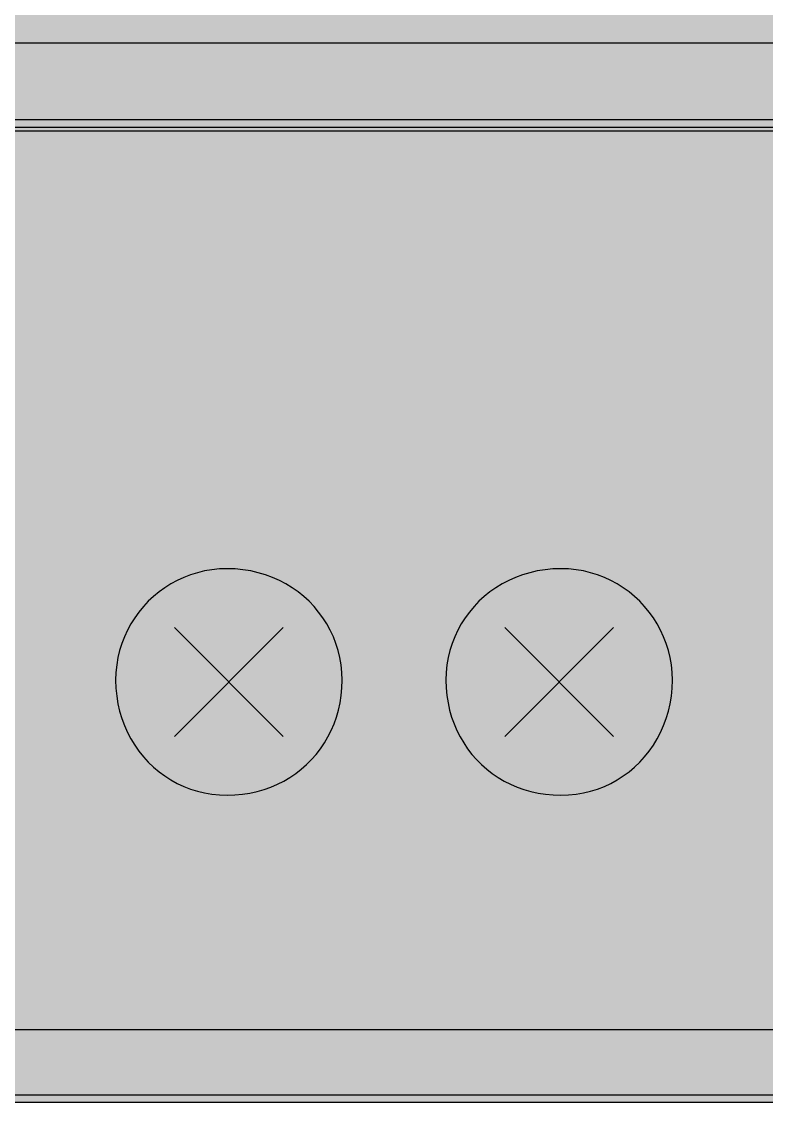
# Model space of a CAD drawing. Header units: millimetres. Extents: x 0 to 966, y -664 to 90.
# Drawn here: x 519.8 to 536.9, y -520 to -495.19 of the extents above; entities that cross this region are included whole.
import ezdxf

# ---------------------------------------------------------------- set-up
doc = ezdxf.new("R2010")
doc.units = ezdxf.units.MM
for name, color, linetype in [('HDL_BODY', 7, 'Continuous'), ('HDL_COLOUR', 7, 'Continuous'), ('HDL_DETAIL', 7, 'Continuous'), ('HDL_PRINT', 7, 'Continuous')]:
    doc.layers.add(name, color=color, linetype=linetype)

# ---------------------------------------------------------------- blocks, each defined once
blk = doc.blocks.new('M_DA6.10.1_FRONT')
at = {"layer": 'HDL_BODY', "true_color": 0x202126}
blk.add_hatch(color=250, dxfattribs=at).paths.add_polyline_path([(0, 0), (144, 0), (144, 90), (0, 90)])
at = {"layer": 'HDL_BODY', "true_color": 0x2a2a30}
blk.add_hatch(color=250, dxfattribs=at).paths.add_polyline_path([(0.4, 20.52), (143.6, 20.52), (143.6, 68.31), (0.4, 68.31)])
at = {"layer": 'HDL_BODY', "true_color": 0x23242a}
blk.add_hatch(color=250, dxfattribs=at).paths.add_polyline_path([(0.4, 0.5), (143.6, 0.5), (143.6, 19.8), (0.4, 19.8)])
at = {"layer": 'HDL_COLOUR', "true_color": 0x1a332c}
for points in [[(27.16, 9.697), (27.154, 9.871), (27.137, 10.043), (27.108, 10.211), (27.068, 10.376), (27.018, 10.536), (26.958, 10.691), (26.887, 10.841), (26.807, 10.986), (26.718, 11.125), (26.62, 11.258), (26.514, 11.384), (26.4, 11.504), (26.277, 11.616), (26.147, 11.72), (26.011, 11.816), (25.867, 11.904), (25.717, 11.982), (25.561, 12.052), (25.399, 12.112), (25.231, 12.162), (25.059, 12.201), (24.882, 12.23), (24.7, 12.247), (24.515, 12.253), (24.34, 12.247), (24.168, 12.23), (24, 12.201), (23.836, 12.162), (23.675, 12.112), (23.52, 12.052), (23.37, 11.982), (23.225, 11.904), (23.086, 11.816), (22.953, 11.72), (22.826, 11.616), (22.707, 11.504), (22.595, 11.384), (22.491, 11.258), (22.395, 11.125), (22.307, 10.986), (22.228, 10.841), (22.159, 10.691), (22.099, 10.536), (22.049, 10.376), (22.01, 10.211), (21.981, 10.043), (21.963, 9.871), (21.957, 9.697), (21.963, 9.511), (21.981, 9.33), (22.01, 9.153), (22.049, 8.98), (22.099, 8.813), (22.159, 8.651), (22.228, 8.495), (22.307, 8.345), (22.395, 8.201), (22.491, 8.064), (22.595, 7.935), (22.707, 7.812), (22.826, 7.698), (22.953, 7.592), (23.086, 7.494), (23.225, 7.405), (23.37, 7.325), (23.52, 7.255), (23.675, 7.194), (23.836, 7.144), (24, 7.104), (24.168, 7.076), (24.34, 7.058), (24.515, 7.052), (24.693, 7.058), (24.867, 7.074), (25.038, 7.1), (25.204, 7.137), (25.366, 7.183), (25.522, 7.239), (25.674, 7.304), (25.82, 7.378), (25.96, 7.461), (26.094, 7.551), (26.221, 7.65), (26.342, 7.756), (26.456, 7.87), (26.562, 7.991), (26.661, 8.118), (26.751, 8.252), (26.834, 8.392), (26.908, 8.538), (26.973, 8.69), (27.029, 8.846), (27.075, 9.008), (27.112, 9.174), (27.138, 9.344), (27.155, 9.519), (27.16, 9.697)], [(34.745, 9.697), (34.739, 9.871), (34.721, 10.043), (34.693, 10.211), (34.653, 10.376), (34.603, 10.536), (34.544, 10.691), (34.474, 10.841), (34.395, 10.986), (34.308, 11.125), (34.211, 11.258), (34.107, 11.384), (33.995, 11.504), (33.876, 11.616), (33.749, 11.72), (33.616, 11.816), (33.477, 11.904), (33.332, 11.982), (33.182, 12.052), (33.026, 12.112), (32.866, 12.162), (32.701, 12.201), (32.533, 12.23), (32.36, 12.247), (32.185, 12.253), (32, 12.247), (31.819, 12.23), (31.642, 12.201), (31.47, 12.162), (31.302, 12.112), (31.141, 12.052), (30.985, 11.982), (30.835, 11.904), (30.691, 11.816), (30.554, 11.72), (30.425, 11.616), (30.302, 11.504), (30.188, 11.384), (30.082, 11.258), (29.984, 11.125), (29.895, 10.986), (29.815, 10.841), (29.745, 10.691), (29.684, 10.536), (29.634, 10.376), (29.595, 10.211), (29.566, 10.043), (29.548, 9.871), (29.542, 9.697), (29.548, 9.519), (29.564, 9.344), (29.591, 9.174), (29.627, 9.008), (29.674, 8.846), (29.729, 8.69), (29.794, 8.538), (29.868, 8.392), (29.951, 8.252), (30.042, 8.118), (30.14, 7.991), (30.247, 7.87), (30.36, 7.756), (30.481, 7.65), (30.608, 7.551), (30.742, 7.461), (30.882, 7.378), (31.028, 7.304), (31.179, 7.239), (31.336, 7.183), (31.497, 7.137), (31.663, 7.1), (31.833, 7.074), (32.007, 7.058), (32.185, 7.052), (32.36, 7.058), (32.533, 7.076), (32.701, 7.104), (32.866, 7.144), (33.026, 7.194), (33.182, 7.255), (33.332, 7.325), (33.477, 7.405), (33.616, 7.494), (33.749, 7.592), (33.876, 7.698), (33.995, 7.812), (34.107, 7.935), (34.211, 8.064), (34.308, 8.201), (34.395, 8.345), (34.474, 8.495), (34.544, 8.651), (34.603, 8.813), (34.653, 8.98), (34.693, 9.153), (34.721, 9.33), (34.739, 9.511), (34.745, 9.697)]]:
    blk.add_hatch(color=250, dxfattribs=at).paths.add_polyline_path(points)
at = {"layer": 'HDL_COLOUR', "true_color": 0x9ea4a8}
for points in [[(26.38, 9.653), (26.364, 9.89), (26.318, 10.124), (26.241, 10.349), (26.136, 10.563), (26.003, 10.761), (25.846, 10.94), (25.667, 11.097), (25.469, 11.229), (25.256, 11.334), (25.03, 11.411), (24.796, 11.457), (24.559, 11.473), (24.321, 11.457), (24.087, 11.411), (23.862, 11.334), (23.648, 11.229), (23.45, 11.097), (23.271, 10.94), (23.114, 10.761), (22.982, 10.563), (22.876, 10.349), (22.8, 10.124), (22.753, 9.89), (22.738, 9.653), (22.753, 9.415), (22.8, 9.181), (22.876, 8.956), (22.982, 8.742), (23.114, 8.544), (23.271, 8.365), (23.45, 8.208), (23.648, 8.076), (23.862, 7.971), (24.087, 7.894), (24.321, 7.848), (24.559, 7.832), (24.796, 7.848), (25.03, 7.894), (25.256, 7.971), (25.469, 8.076), (25.667, 8.208), (25.846, 8.365), (26.003, 8.544), (26.136, 8.742), (26.241, 8.956), (26.318, 9.181), (26.364, 9.415)], [(33.964, 9.653), (33.949, 9.89), (33.902, 10.124), (33.826, 10.349), (33.72, 10.563), (33.588, 10.761), (33.431, 10.94), (33.252, 11.097), (33.054, 11.229), (32.84, 11.334), (32.615, 11.411), (32.381, 11.457), (32.144, 11.473), (31.906, 11.457), (31.672, 11.411), (31.447, 11.334), (31.233, 11.229), (31.035, 11.097), (30.856, 10.94), (30.699, 10.761), (30.567, 10.563), (30.461, 10.349), (30.385, 10.124), (30.338, 9.89), (30.323, 9.653), (30.338, 9.415), (30.385, 9.181), (30.461, 8.956), (30.567, 8.742), (30.699, 8.544), (30.856, 8.365), (31.035, 8.208), (31.233, 8.076), (31.447, 7.971), (31.672, 7.894), (31.906, 7.848), (32.144, 7.832), (32.381, 7.848), (32.615, 7.894), (32.84, 7.971), (33.054, 8.076), (33.252, 8.208), (33.431, 8.365), (33.588, 8.544), (33.72, 8.742), (33.826, 8.956), (33.902, 9.181), (33.949, 9.415)]]:
    blk.add_hatch(color=253, dxfattribs=at).paths.add_polyline_path(points)
at = {"layer": 'HDL_PRINT', "true_color": 0xdee1e9}
h = blk.add_hatch(color=254, dxfattribs=at)
h.paths.add_polyline_path([(20.106, 14.369), (20.108, 14.465), (20.114, 14.56), (20.125, 14.653), (20.141, 14.745), (20.16, 14.833), (20.184, 14.917), (20.213, 14.996), (20.246, 15.07), (20.283, 15.137), (20.324, 15.198), (20.37, 15.25), (20.423, 15.3), (20.477, 15.345), (20.534, 15.385), (20.593, 15.419), (20.657, 15.448), (20.726, 15.472), (20.801, 15.491), (20.884, 15.504), (20.975, 15.512), (21.076, 15.515), (21.142, 15.514), (21.207, 15.513), (21.269, 15.51), (21.329, 15.504), (21.385, 15.493), (21.435, 15.477), (21.479, 15.455), (21.516, 15.426), (21.572, 15.394), (21.622, 15.355), (21.667, 15.312), (21.707, 15.264), (21.744, 15.213), (21.778, 15.159), (21.81, 15.102), (21.84, 15.044), (21.869, 14.986), (21.896, 14.927), (21.916, 14.868), (21.931, 14.809), (21.942, 14.751), (21.95, 14.692), (21.954, 14.633), (21.957, 14.574), (21.957, 14.515), (21.957, 14.457), (21.957, 14.372), (21.957, 14.292), (21.954, 14.218), (21.95, 14.148), (21.942, 14.082), (21.931, 14.019), (21.916, 13.958), (21.896, 13.898), (21.869, 13.84), (21.84, 13.784), (21.81, 13.734), (21.778, 13.689), (21.744, 13.649), (21.707, 13.612), (21.667, 13.578), (21.622, 13.547), (21.572, 13.517), (21.516, 13.487), (21.454, 13.454), (21.398, 13.422), (21.346, 13.392), (21.296, 13.366), (21.246, 13.343), (21.194, 13.326), (21.138, 13.315), (21.076, 13.311), (20.994, 13.314), (20.923, 13.323), (20.86, 13.337), (20.804, 13.355), (20.753, 13.377), (20.703, 13.402), (20.654, 13.429), (20.602, 13.458), (20.547, 13.487), (20.491, 13.519), (20.441, 13.557), (20.396, 13.598), (20.356, 13.641), (20.319, 13.685), (20.285, 13.729), (20.254, 13.77), (20.223, 13.807), (20.194, 13.84), (20.168, 13.898), (20.147, 13.957), (20.132, 14.016), (20.121, 14.075), (20.113, 14.133), (20.109, 14.192), (20.107, 14.251), (20.106, 14.31), (20.106, 14.369)])
h.paths.add_polyline_path([(20.37, 14.369), (20.373, 14.307), (20.382, 14.241), (20.396, 14.173), (20.415, 14.104), (20.437, 14.038), (20.462, 13.977), (20.489, 13.922), (20.517, 13.875), (20.547, 13.84), (20.602, 13.784), (20.654, 13.735), (20.703, 13.693), (20.753, 13.657), (20.804, 13.627), (20.86, 13.605), (20.923, 13.588), (20.994, 13.578), (21.076, 13.575), (21.134, 13.578), (21.192, 13.588), (21.249, 13.605), (21.303, 13.627), (21.354, 13.657), (21.402, 13.693), (21.446, 13.735), (21.484, 13.784), (21.516, 13.84), (21.564, 13.871), (21.603, 13.912), (21.632, 13.962), (21.655, 14.019), (21.671, 14.082), (21.682, 14.151), (21.688, 14.223), (21.692, 14.299), (21.693, 14.377), (21.693, 14.457), (21.693, 14.519), (21.692, 14.575), (21.688, 14.627), (21.682, 14.677), (21.671, 14.727), (21.656, 14.779), (21.634, 14.835), (21.605, 14.897), (21.6, 14.935), (21.585, 14.973), (21.563, 15.011), (21.535, 15.048), (21.502, 15.086), (21.466, 15.124), (21.428, 15.162), (21.358, 15.194), (21.297, 15.218), (21.243, 15.234), (21.196, 15.243), (21.153, 15.248), (21.114, 15.25), (21.076, 15.25), (21.017, 15.25), (20.958, 15.248), (20.899, 15.244), (20.84, 15.235), (20.782, 15.22), (20.723, 15.198), (20.664, 15.167), (20.605, 15.126), (20.547, 15.074), (20.52, 15.042), (20.494, 15), (20.47, 14.949), (20.446, 14.889), (20.425, 14.82), (20.407, 14.744), (20.392, 14.66), (20.38, 14.569), (20.373, 14.472), (20.37, 14.369)])
for points in [[(23.545, 15.515), (23.809, 15.515), (23.809, 14.28), (23.809, 14.198), (23.808, 14.127), (23.806, 14.065), (23.801, 14.009), (23.794, 13.957), (23.783, 13.908), (23.768, 13.859), (23.747, 13.807), (23.721, 13.752), (23.716, 13.714), (23.702, 13.676), (23.68, 13.638), (23.651, 13.6), (23.618, 13.563), (23.582, 13.525), (23.545, 13.487), (23.489, 13.458), (23.437, 13.429), (23.388, 13.402), (23.339, 13.377), (23.287, 13.355), (23.231, 13.337), (23.169, 13.323), (23.098, 13.314), (23.016, 13.311), (22.953, 13.315), (22.897, 13.326), (22.845, 13.343), (22.795, 13.366), (22.745, 13.392), (22.693, 13.422), (22.637, 13.454), (22.575, 13.487), (22.542, 13.491), (22.509, 13.504), (22.476, 13.524), (22.442, 13.553), (22.409, 13.59), (22.376, 13.636), (22.343, 13.69), (22.31, 13.752), (22.31, 13.784), (22.31, 13.823), (22.31, 13.869), (22.31, 13.921), (22.31, 13.98), (22.31, 14.045), (22.31, 14.117), (22.31, 14.195), (22.31, 14.28), (22.31, 15.515), (22.575, 15.515), (22.575, 14.28), (22.575, 14.214), (22.575, 14.149), (22.575, 14.087), (22.575, 14.027), (22.575, 13.971), (22.575, 13.921), (22.575, 13.877), (22.575, 13.84), (22.58, 13.807), (22.594, 13.782), (22.616, 13.761), (22.645, 13.742), (22.678, 13.721), (22.714, 13.696), (22.751, 13.663), (22.789, 13.631), (22.827, 13.607), (22.864, 13.592), (22.902, 13.582), (22.94, 13.577), (22.978, 13.575), (23.016, 13.575), (23.082, 13.579), (23.146, 13.59), (23.209, 13.608), (23.269, 13.63), (23.325, 13.657), (23.375, 13.687), (23.42, 13.719), (23.457, 13.752), (23.483, 13.784), (23.503, 13.823), (23.519, 13.869), (23.53, 13.921), (23.537, 13.98), (23.541, 14.045), (23.544, 14.117), (23.545, 14.195), (23.545, 14.28), (23.545, 15.515)], [(24.691, 13.399), (24.691, 15.25), (24.074, 15.25), (24.074, 15.514), (25.661, 15.514), (25.661, 15.25), (24.956, 15.25), (24.956, 13.399), (24.691, 13.399)], [(27.072, 13.223), (27.016, 13.281), (26.967, 13.34), (26.922, 13.399), (26.881, 13.458), (26.845, 13.516), (26.811, 13.575), (26.779, 13.634), (26.749, 13.693), (26.719, 13.752), (26.693, 13.828), (26.667, 13.9), (26.642, 13.968), (26.619, 14.032), (26.598, 14.093), (26.58, 14.151), (26.564, 14.207), (26.553, 14.262), (26.545, 14.316), (26.543, 14.369), (26.546, 14.427), (26.554, 14.486), (26.566, 14.545), (26.58, 14.604), (26.594, 14.662), (26.608, 14.721), (26.62, 14.78), (26.628, 14.839), (26.631, 14.897), (26.66, 14.974), (26.694, 15.046), (26.732, 15.114), (26.774, 15.178), (26.819, 15.239), (26.866, 15.297), (26.916, 15.353), (26.967, 15.408), (27.019, 15.462), (27.072, 15.515), (27.248, 15.515), (27.215, 15.452), (27.182, 15.397), (27.149, 15.349), (27.116, 15.305), (27.083, 15.266), (27.05, 15.229), (27.017, 15.195), (26.984, 15.162), (26.979, 15.124), (26.966, 15.084), (26.949, 15.042), (26.93, 14.994), (26.913, 14.941), (26.901, 14.88), (26.896, 14.809), (26.867, 14.772), (26.845, 14.728), (26.829, 14.678), (26.818, 14.622), (26.812, 14.562), (26.809, 14.499), (26.808, 14.434), (26.807, 14.369), (26.81, 14.287), (26.82, 14.205), (26.834, 14.123), (26.855, 14.04), (26.881, 13.957), (26.911, 13.872), (26.947, 13.785), (26.987, 13.697), (27.032, 13.607), (27.08, 13.515), (27.133, 13.42), (27.189, 13.323), (27.248, 13.223), (27.072, 13.223)], [(31.658, 13.399), (31.48, 13.399), (31.48, 15.074), (31.443, 15.036), (31.405, 14.998), (31.368, 14.96), (31.33, 14.923), (31.293, 14.885), (31.255, 14.847), (31.218, 14.809), (31.18, 14.804), (31.142, 14.792), (31.103, 14.775), (31.065, 14.756), (31.028, 14.739), (30.99, 14.726), (30.953, 14.721), (30.953, 14.986), (31.015, 15.019), (31.07, 15.052), (31.119, 15.085), (31.162, 15.118), (31.202, 15.151), (31.238, 15.184), (31.272, 15.217), (31.304, 15.25), (31.342, 15.288), (31.38, 15.326), (31.418, 15.363), (31.456, 15.401), (31.493, 15.439), (31.531, 15.477), (31.569, 15.515), (31.658, 15.515), (31.658, 13.399)], [(34.39, 13.399), (33.599, 15.515), (33.95, 15.515), (34.39, 13.928), (34.42, 13.894), (34.443, 13.86), (34.463, 13.824), (34.479, 13.785), (34.496, 13.741), (34.515, 13.692), (34.537, 13.637), (34.566, 13.575), (34.566, 13.646), (34.568, 13.707), (34.573, 13.76), (34.583, 13.808), (34.599, 13.85), (34.622, 13.89), (34.655, 13.928), (35.185, 15.515), (35.45, 15.515), (34.655, 13.399), (34.39, 13.399)], [(36.066, 13.223), (35.89, 13.223), (35.967, 13.323), (36.035, 13.42), (36.094, 13.515), (36.145, 13.607), (36.189, 13.697), (36.226, 13.785), (36.257, 13.872), (36.281, 13.957), (36.301, 14.04), (36.315, 14.123), (36.324, 14.205), (36.329, 14.287), (36.331, 14.369), (36.331, 14.434), (36.33, 14.499), (36.326, 14.562), (36.32, 14.622), (36.309, 14.678), (36.293, 14.728), (36.271, 14.772), (36.242, 14.809), (36.241, 14.88), (36.24, 14.941), (36.235, 14.994), (36.226, 15.042), (36.21, 15.084), (36.187, 15.124), (36.155, 15.162), (36.151, 15.195), (36.139, 15.229), (36.118, 15.266), (36.089, 15.305), (36.051, 15.349), (36.006, 15.397), (35.952, 15.452), (35.89, 15.515), (36.066, 15.515), (36.119, 15.462), (36.171, 15.408), (36.222, 15.353), (36.272, 15.297), (36.32, 15.239), (36.365, 15.178), (36.407, 15.114), (36.444, 15.046), (36.478, 14.974), (36.507, 14.897), (36.533, 14.839), (36.554, 14.78), (36.569, 14.721), (36.58, 14.662), (36.588, 14.604), (36.592, 14.545), (36.595, 14.486), (36.596, 14.427), (36.596, 14.369), (36.593, 14.316), (36.586, 14.262), (36.574, 14.207), (36.559, 14.151), (36.54, 14.093), (36.519, 14.032), (36.496, 13.968), (36.472, 13.9), (36.446, 13.828), (36.42, 13.752), (36.39, 13.693), (36.36, 13.634), (36.328, 13.575), (36.294, 13.516), (36.257, 13.458), (36.216, 13.399), (36.171, 13.34), (36.122, 13.281), (36.066, 13.223)], [(29.188, 14.192), (29.188, 14.457), (29.221, 14.509), (29.259, 14.55), (29.303, 14.581), (29.35, 14.603), (29.402, 14.618), (29.456, 14.627), (29.513, 14.631), (29.57, 14.633), (29.629, 14.633), (29.639, 14.633), (29.666, 14.633), (29.705, 14.633), (29.753, 14.633), (29.804, 14.633), (29.811, 14.627), (29.831, 14.61), (29.86, 14.589), (29.897, 14.568), (29.939, 14.551), (29.983, 14.545), (30.026, 14.508), (30.067, 14.483), (30.103, 14.468), (30.132, 14.46), (30.151, 14.457), (30.158, 14.457), (30.248, 14.457), (30.291, 14.457), (30.332, 14.46), (30.368, 14.468), (30.397, 14.483), (30.416, 14.508), (30.423, 14.545), (30.466, 14.551), (30.507, 14.568), (30.544, 14.589), (30.573, 14.61), (30.592, 14.627), (30.599, 14.633), (30.599, 14.369), (30.561, 14.331), (30.533, 14.303), (30.51, 14.28), (30.487, 14.257), (30.46, 14.23), (30.423, 14.192), (30.379, 14.192), (30.348, 14.192), (30.321, 14.192), (30.291, 14.192), (30.248, 14.192), (30.203, 14.192), (30.172, 14.192), (30.145, 14.192), (30.113, 14.192), (30.069, 14.192), (30.064, 14.197), (30.048, 14.21), (30.021, 14.227), (29.984, 14.246), (29.935, 14.263), (29.875, 14.275), (29.804, 14.28), (29.767, 14.313), (29.73, 14.336), (29.692, 14.352), (29.655, 14.362), (29.617, 14.367), (29.58, 14.368), (29.542, 14.369), (29.453, 14.369), (29.415, 14.336), (29.377, 14.31), (29.34, 14.29), (29.302, 14.271), (29.264, 14.25), (29.226, 14.225), (29.188, 14.192)], [(25.22, 4.76), (25.485, 4.672), (25.458, 4.595), (25.431, 4.524), (25.403, 4.458), (25.373, 4.397), (25.341, 4.342), (25.307, 4.291), (25.269, 4.246), (25.228, 4.207), (25.182, 4.172), (25.132, 4.143), (25.103, 4.093), (25.069, 4.048), (25.029, 4.008), (24.984, 3.974), (24.934, 3.945), (24.878, 3.921), (24.817, 3.903), (24.751, 3.889), (24.68, 3.881), (24.603, 3.879), (24.526, 3.881), (24.454, 3.889), (24.386, 3.9), (24.322, 3.915), (24.261, 3.934), (24.203, 3.955), (24.147, 3.978), (24.092, 4.003), (24.039, 4.029), (23.986, 4.055), (23.953, 4.088), (23.917, 4.126), (23.878, 4.169), (23.839, 4.217), (23.802, 4.268), (23.77, 4.323), (23.744, 4.379), (23.727, 4.437), (23.721, 4.496), (23.692, 4.555), (23.663, 4.613), (23.636, 4.672), (23.611, 4.731), (23.589, 4.79), (23.571, 4.848), (23.557, 4.907), (23.548, 4.966), (23.545, 5.025), (23.547, 5.101), (23.555, 5.173), (23.566, 5.241), (23.581, 5.305), (23.6, 5.366), (23.621, 5.425), (23.644, 5.481), (23.669, 5.535), (23.695, 5.589), (23.721, 5.642), (23.751, 5.7), (23.781, 5.758), (23.813, 5.815), (23.846, 5.869), (23.883, 5.921), (23.924, 5.968), (23.968, 6.012), (24.018, 6.05), (24.074, 6.083), (24.133, 6.109), (24.191, 6.129), (24.25, 6.145), (24.309, 6.156), (24.368, 6.163), (24.427, 6.167), (24.485, 6.17), (24.544, 6.171), (24.603, 6.171), (24.665, 6.168), (24.731, 6.159), (24.799, 6.145), (24.867, 6.126), (24.933, 6.104), (24.995, 6.079), (25.05, 6.052), (25.096, 6.024), (25.132, 5.995), (25.188, 5.962), (25.237, 5.924), (25.282, 5.88), (25.323, 5.832), (25.359, 5.781), (25.393, 5.727), (25.425, 5.67), (25.455, 5.612), (25.485, 5.554), (25.22, 5.466), (25.187, 5.528), (25.154, 5.583), (25.121, 5.631), (25.088, 5.675), (25.055, 5.714), (25.022, 5.751), (24.989, 5.785), (24.956, 5.818), (24.918, 5.851), (24.878, 5.874), (24.835, 5.89), (24.788, 5.899), (24.735, 5.904), (24.673, 5.906), (24.603, 5.906), (24.537, 5.906), (24.472, 5.905), (24.409, 5.902), (24.349, 5.895), (24.294, 5.885), (24.243, 5.869), (24.199, 5.847), (24.162, 5.818), (24.129, 5.785), (24.096, 5.751), (24.063, 5.714), (24.03, 5.675), (23.997, 5.631), (23.964, 5.583), (23.93, 5.528), (23.897, 5.466), (23.897, 5.428), (23.897, 5.384), (23.897, 5.334), (23.897, 5.278), (23.897, 5.218), (23.897, 5.156), (23.897, 5.091), (23.897, 5.025), (23.897, 4.962), (23.899, 4.906), (23.902, 4.854), (23.908, 4.804), (23.919, 4.754), (23.935, 4.702), (23.957, 4.646), (23.986, 4.584), (23.99, 4.522), (24.001, 4.467), (24.018, 4.418), (24.041, 4.375), (24.067, 4.335), (24.097, 4.299), (24.129, 4.265), (24.162, 4.232), (24.224, 4.228), (24.28, 4.218), (24.332, 4.204), (24.382, 4.187), (24.432, 4.171), (24.484, 4.157), (24.541, 4.147), (24.603, 4.143), (24.64, 4.147), (24.683, 4.158), (24.73, 4.176), (24.779, 4.198), (24.829, 4.225), (24.876, 4.255), (24.919, 4.287), (24.956, 4.32), (25.008, 4.352), (25.05, 4.39), (25.083, 4.434), (25.11, 4.482), (25.132, 4.533), (25.152, 4.587), (25.172, 4.644), (25.194, 4.702), (25.22, 4.76)]]:
    blk.add_hatch(color=254, dxfattribs=at).paths.add_polyline_path(points)
h = blk.add_hatch(color=254, dxfattribs=at)
h.paths.add_polyline_path([(27.777, 14.457), (27.777, 14.518), (27.777, 14.584), (27.777, 14.653), (27.777, 14.721), (27.777, 14.787), (27.777, 14.848), (27.777, 14.904), (27.777, 14.95), (27.777, 14.986), (27.81, 15.048), (27.844, 15.103), (27.877, 15.151), (27.91, 15.195), (27.943, 15.234), (27.976, 15.271), (28.009, 15.305), (28.042, 15.338), (28.075, 15.371), (28.109, 15.403), (28.146, 15.433), (28.185, 15.459), (28.229, 15.482), (28.278, 15.499), (28.332, 15.511), (28.395, 15.515), (28.432, 15.514), (28.47, 15.513), (28.508, 15.508), (28.546, 15.498), (28.584, 15.482), (28.621, 15.459), (28.659, 15.426), (28.697, 15.421), (28.733, 15.407), (28.766, 15.385), (28.794, 15.356), (28.816, 15.324), (28.83, 15.288), (28.836, 15.25), (28.865, 15.217), (28.888, 15.182), (28.907, 15.146), (28.924, 15.107), (28.941, 15.063), (28.96, 15.014), (28.983, 14.959), (29.012, 14.897), (29.012, 14.86), (29.012, 14.816), (29.012, 14.766), (29.012, 14.71), (29.012, 14.65), (29.012, 14.588), (29.012, 14.523), (29.012, 14.457), (29.012, 14.372), (29.011, 14.292), (29.009, 14.218), (29.004, 14.148), (28.997, 14.082), (28.986, 14.019), (28.97, 13.958), (28.95, 13.898), (28.924, 13.84), (28.92, 13.777), (28.909, 13.722), (28.891, 13.674), (28.869, 13.63), (28.842, 13.591), (28.812, 13.555), (28.78, 13.52), (28.747, 13.487), (28.714, 13.454), (28.68, 13.422), (28.643, 13.392), (28.604, 13.366), (28.56, 13.343), (28.512, 13.326), (28.457, 13.315), (28.395, 13.311), (28.336, 13.314), (28.278, 13.324), (28.222, 13.34), (28.167, 13.363), (28.116, 13.392), (28.068, 13.428), (28.025, 13.471), (27.986, 13.52), (27.954, 13.575), (27.91, 13.626), (27.874, 13.681), (27.845, 13.741), (27.823, 13.807), (27.806, 13.878), (27.794, 13.957), (27.786, 14.041), (27.781, 14.134), (27.778, 14.233), (27.777, 14.341), (27.777, 14.457)])
h.paths.add_polyline_path([(27.954, 14.457), (27.956, 14.354), (27.964, 14.256), (27.975, 14.166), (27.99, 14.082), (28.009, 14.005), (28.03, 13.936), (28.053, 13.876), (28.078, 13.825), (28.104, 13.783), (28.13, 13.752), (28.168, 13.686), (28.206, 13.639), (28.244, 13.608), (28.281, 13.589), (28.319, 13.579), (28.357, 13.576), (28.395, 13.575), (28.432, 13.576), (28.47, 13.579), (28.508, 13.589), (28.546, 13.608), (28.584, 13.639), (28.621, 13.686), (28.659, 13.752), (28.683, 13.783), (28.702, 13.825), (28.717, 13.876), (28.728, 13.936), (28.736, 14.005), (28.742, 14.082), (28.745, 14.166), (28.747, 14.256), (28.747, 14.354), (28.747, 14.457), (28.747, 14.557), (28.747, 14.648), (28.745, 14.729), (28.742, 14.801), (28.736, 14.864), (28.728, 14.92), (28.717, 14.968), (28.702, 15.01), (28.683, 15.044), (28.659, 15.074), (28.621, 15.139), (28.584, 15.186), (28.546, 15.217), (28.508, 15.236), (28.47, 15.246), (28.432, 15.25), (28.395, 15.25), (28.357, 15.25), (28.319, 15.248), (28.281, 15.243), (28.244, 15.234), (28.206, 15.218), (28.168, 15.194), (28.13, 15.162), (28.104, 15.109), (28.078, 15.055), (28.053, 14.998), (28.03, 14.939), (28.009, 14.875), (27.99, 14.806), (27.975, 14.731), (27.964, 14.648), (27.956, 14.557), (27.954, 14.457)])
h = blk.add_hatch(color=254, dxfattribs=at)
h.paths.add_polyline_path([(32.274, 14.457), (32.275, 14.518), (32.275, 14.584), (32.278, 14.653), (32.282, 14.721), (32.29, 14.787), (32.301, 14.848), (32.316, 14.904), (32.337, 14.95), (32.364, 14.986), (32.368, 15.048), (32.379, 15.103), (32.396, 15.151), (32.418, 15.195), (32.445, 15.234), (32.474, 15.271), (32.506, 15.305), (32.539, 15.338), (32.573, 15.371), (32.607, 15.403), (32.643, 15.433), (32.683, 15.459), (32.726, 15.482), (32.774, 15.499), (32.829, 15.511), (32.891, 15.515), (32.929, 15.514), (32.967, 15.513), (33.005, 15.508), (33.043, 15.498), (33.081, 15.482), (33.118, 15.459), (33.155, 15.426), (33.194, 15.421), (33.232, 15.407), (33.27, 15.385), (33.308, 15.356), (33.346, 15.324), (33.383, 15.288), (33.42, 15.25), (33.425, 15.212), (33.438, 15.172), (33.455, 15.13), (33.474, 15.082), (33.492, 15.029), (33.505, 14.968), (33.51, 14.897), (33.51, 14.86), (33.51, 14.816), (33.51, 14.766), (33.51, 14.71), (33.51, 14.65), (33.51, 14.588), (33.51, 14.523), (33.51, 14.457), (33.51, 14.372), (33.51, 14.292), (33.51, 14.218), (33.51, 14.148), (33.51, 14.082), (33.51, 14.019), (33.51, 13.958), (33.51, 13.898), (33.51, 13.84), (33.476, 13.777), (33.443, 13.722), (33.41, 13.674), (33.377, 13.63), (33.344, 13.591), (33.311, 13.555), (33.278, 13.52), (33.245, 13.487), (33.211, 13.454), (33.177, 13.422), (33.14, 13.392), (33.101, 13.366), (33.058, 13.343), (33.009, 13.326), (32.953, 13.315), (32.891, 13.311), (32.832, 13.314), (32.774, 13.324), (32.718, 13.34), (32.664, 13.363), (32.613, 13.392), (32.565, 13.428), (32.521, 13.471), (32.483, 13.52), (32.45, 13.575), (32.406, 13.626), (32.371, 13.681), (32.342, 13.741), (32.32, 13.807), (32.303, 13.878), (32.291, 13.957), (32.283, 14.041), (32.278, 14.134), (32.276, 14.233), (32.275, 14.341), (32.274, 14.457)])
h.paths.add_polyline_path([(32.539, 14.457), (32.539, 14.354), (32.54, 14.256), (32.542, 14.166), (32.545, 14.082), (32.551, 14.005), (32.559, 13.936), (32.57, 13.876), (32.585, 13.825), (32.604, 13.783), (32.629, 13.752), (32.666, 13.686), (32.703, 13.639), (32.741, 13.608), (32.778, 13.589), (32.816, 13.579), (32.853, 13.576), (32.891, 13.575), (32.929, 13.576), (32.967, 13.579), (33.005, 13.589), (33.043, 13.608), (33.081, 13.639), (33.118, 13.686), (33.155, 13.752), (33.182, 13.783), (33.208, 13.825), (33.233, 13.876), (33.257, 13.936), (33.278, 14.005), (33.297, 14.082), (33.312, 14.166), (33.324, 14.256), (33.331, 14.354), (33.334, 14.457), (33.331, 14.557), (33.324, 14.648), (33.312, 14.729), (33.297, 14.801), (33.278, 14.864), (33.257, 14.92), (33.233, 14.968), (33.208, 15.01), (33.182, 15.044), (33.155, 15.074), (33.118, 15.139), (33.081, 15.186), (33.043, 15.217), (33.005, 15.236), (32.967, 15.246), (32.929, 15.25), (32.891, 15.25), (32.853, 15.25), (32.816, 15.248), (32.778, 15.243), (32.741, 15.234), (32.703, 15.218), (32.666, 15.194), (32.629, 15.162), (32.604, 15.109), (32.585, 15.055), (32.57, 14.998), (32.559, 14.939), (32.551, 14.875), (32.545, 14.806), (32.542, 14.731), (32.54, 14.648), (32.539, 14.557), (32.539, 14.457)])
h = blk.add_hatch(color=254, dxfattribs=at)
h.paths.add_polyline_path([(31.218, 3.967), (31.218, 6.171), (32.01, 6.171), (32.08, 6.17), (32.141, 6.169), (32.195, 6.164), (32.242, 6.154), (32.285, 6.139), (32.325, 6.115), (32.364, 6.083), (32.434, 6.078), (32.495, 6.065), (32.549, 6.048), (32.596, 6.029), (32.638, 6.012), (32.678, 5.999), (32.715, 5.995), (32.745, 5.939), (32.774, 5.888), (32.803, 5.841), (32.833, 5.796), (32.862, 5.752), (32.891, 5.707), (32.921, 5.66), (32.95, 5.609), (32.98, 5.554), (33.006, 5.521), (33.027, 5.482), (33.043, 5.436), (33.054, 5.384), (33.061, 5.325), (33.066, 5.26), (33.068, 5.188), (33.069, 5.11), (33.069, 5.025), (33.069, 4.988), (33.068, 4.943), (33.064, 4.893), (33.058, 4.837), (33.047, 4.778), (33.031, 4.715), (33.009, 4.65), (32.98, 4.584), (32.975, 4.546), (32.962, 4.508), (32.945, 4.471), (32.926, 4.433), (32.908, 4.395), (32.895, 4.357), (32.891, 4.32), (32.853, 4.282), (32.816, 4.246), (32.778, 4.213), (32.741, 4.185), (32.703, 4.163), (32.666, 4.148), (32.629, 4.143), (32.595, 4.11), (32.568, 4.085), (32.542, 4.065), (32.514, 4.046), (32.477, 4.025), (32.429, 4), (32.364, 3.967), (32.325, 3.967), (32.285, 3.967), (32.242, 3.967), (32.195, 3.967), (32.141, 3.967), (32.08, 3.967), (32.01, 3.967), (31.218, 3.967)])
h.paths.add_polyline_path([(31.569, 4.232), (32.01, 4.232), (32.08, 4.232), (32.141, 4.232), (32.195, 4.232), (32.242, 4.232), (32.285, 4.232), (32.325, 4.232), (32.364, 4.232), (32.401, 4.264), (32.436, 4.29), (32.469, 4.31), (32.497, 4.329), (32.52, 4.35), (32.534, 4.375), (32.539, 4.408), (32.573, 4.413), (32.598, 4.429), (32.619, 4.456), (32.638, 4.494), (32.658, 4.543), (32.683, 4.602), (32.715, 4.672), (32.72, 4.715), (32.733, 4.765), (32.75, 4.82), (32.769, 4.877), (32.787, 4.932), (32.799, 4.982), (32.804, 5.025), (32.801, 5.11), (32.792, 5.188), (32.778, 5.26), (32.759, 5.325), (32.737, 5.384), (32.713, 5.436), (32.686, 5.482), (32.657, 5.521), (32.629, 5.554), (32.595, 5.616), (32.562, 5.669), (32.528, 5.715), (32.495, 5.752), (32.462, 5.781), (32.429, 5.802), (32.396, 5.814), (32.364, 5.818), (32.325, 5.851), (32.285, 5.874), (32.242, 5.89), (32.195, 5.899), (32.141, 5.904), (32.08, 5.906), (32.01, 5.906), (31.569, 5.906), (31.569, 4.232)])
at = {"layer": 'HDL_DETAIL', "color": 251, "true_color": 0x52555c}
for points in [[(0, 90), (144, 90), (144, 0), (0, 0), (0, 90)], [(0, 67.697), (144, 67.697), (144, 22.302), (0, 22.302), (0, 67.697)], [(27.16, 9.697), (27.154, 9.871), (27.137, 10.043), (27.108, 10.211), (27.068, 10.376), (27.018, 10.536), (26.958, 10.691), (26.887, 10.841), (26.807, 10.986), (26.718, 11.125), (26.62, 11.258), (26.514, 11.384), (26.4, 11.504), (26.277, 11.616), (26.147, 11.72), (26.011, 11.816), (25.867, 11.904), (25.717, 11.982), (25.561, 12.052), (25.399, 12.112), (25.231, 12.162), (25.059, 12.201), (24.882, 12.23), (24.7, 12.247), (24.515, 12.253), (24.34, 12.247), (24.168, 12.23), (24, 12.201), (23.836, 12.162), (23.675, 12.112), (23.52, 12.052), (23.37, 11.982), (23.225, 11.904), (23.086, 11.816), (22.953, 11.72), (22.826, 11.616), (22.707, 11.504), (22.595, 11.384), (22.491, 11.258), (22.395, 11.125), (22.307, 10.986), (22.228, 10.841), (22.159, 10.691), (22.099, 10.536), (22.049, 10.376), (22.01, 10.211), (21.981, 10.043), (21.963, 9.871), (21.957, 9.697), (21.963, 9.511), (21.981, 9.33), (22.01, 9.153), (22.049, 8.98), (22.099, 8.813), (22.159, 8.651), (22.228, 8.495), (22.307, 8.345), (22.395, 8.201), (22.491, 8.064), (22.595, 7.935), (22.707, 7.812), (22.826, 7.698), (22.953, 7.592), (23.086, 7.494), (23.225, 7.405), (23.37, 7.325), (23.52, 7.255), (23.675, 7.194), (23.836, 7.144), (24, 7.104), (24.168, 7.076), (24.34, 7.058), (24.515, 7.052), (24.693, 7.058), (24.867, 7.074), (25.038, 7.1), (25.204, 7.137), (25.366, 7.183), (25.522, 7.239), (25.674, 7.304), (25.82, 7.378), (25.96, 7.461), (26.094, 7.551), (26.221, 7.65), (26.342, 7.756), (26.456, 7.87), (26.562, 7.991), (26.661, 8.118), (26.751, 8.252), (26.834, 8.392), (26.908, 8.538), (26.973, 8.69), (27.029, 8.846), (27.075, 9.008), (27.112, 9.174), (27.138, 9.344), (27.155, 9.519), (27.16, 9.697)], [(34.745, 9.697), (34.739, 9.871), (34.721, 10.043), (34.693, 10.211), (34.653, 10.376), (34.603, 10.536), (34.544, 10.691), (34.474, 10.841), (34.395, 10.986), (34.308, 11.125), (34.211, 11.258), (34.107, 11.384), (33.995, 11.504), (33.876, 11.616), (33.749, 11.72), (33.616, 11.816), (33.477, 11.904), (33.332, 11.982), (33.182, 12.052), (33.026, 12.112), (32.866, 12.162), (32.701, 12.201), (32.533, 12.23), (32.36, 12.247), (32.185, 12.253), (32, 12.247), (31.819, 12.23), (31.642, 12.201), (31.47, 12.162), (31.302, 12.112), (31.141, 12.052), (30.985, 11.982), (30.835, 11.904), (30.691, 11.816), (30.554, 11.72), (30.425, 11.616), (30.302, 11.504), (30.188, 11.384), (30.082, 11.258), (29.984, 11.125), (29.895, 10.986), (29.815, 10.841), (29.745, 10.691), (29.684, 10.536), (29.634, 10.376), (29.595, 10.211), (29.566, 10.043), (29.548, 9.871), (29.542, 9.697), (29.548, 9.519), (29.564, 9.344), (29.591, 9.174), (29.627, 9.008), (29.674, 8.846), (29.729, 8.69), (29.794, 8.538), (29.868, 8.392), (29.951, 8.252), (30.042, 8.118), (30.14, 7.991), (30.247, 7.87), (30.36, 7.756), (30.481, 7.65), (30.608, 7.551), (30.742, 7.461), (30.882, 7.378), (31.028, 7.304), (31.179, 7.239), (31.336, 7.183), (31.497, 7.137), (31.663, 7.1), (31.833, 7.074), (32.007, 7.058), (32.185, 7.052), (32.36, 7.058), (32.533, 7.076), (32.701, 7.104), (32.866, 7.144), (33.026, 7.194), (33.182, 7.255), (33.332, 7.325), (33.477, 7.405), (33.616, 7.494), (33.749, 7.592), (33.876, 7.698), (33.995, 7.812), (34.107, 7.935), (34.211, 8.064), (34.308, 8.201), (34.395, 8.345), (34.474, 8.495), (34.544, 8.651), (34.603, 8.813), (34.653, 8.98), (34.693, 9.153), (34.721, 9.33), (34.739, 9.511), (34.745, 9.697)]]:
    blk.add_lwpolyline(points, close=True, dxfattribs=at)
for points in [[(0.353, 24.329), (143.12, 24.329)], [(0.353, 24.329), (143.12, 24.329)], [(0.353, 24.329), (143.12, 24.329)], [(0.353, 24.329), (143.12, 24.329)], [(0.353, 24.329), (143.12, 24.329)], [(0.353, 24.329), (143.12, 24.329)], [(0.353, 24.329), (143.12, 24.329)], [(0.353, 24.329), (143.12, 24.329)], [(0.353, 24.329), (143.12, 24.329)], [(0.353, 24.329), (143.12, 24.329)], [(0.353, 24.329), (143.12, 24.329)], [(0.353, 24.329), (143.12, 24.329)], [(0.353, 24.329), (143.12, 24.329)], [(0.353, 24.329), (143.12, 24.329)], [(0.353, 24.329), (143.12, 24.329)], [(0.353, 24.329), (143.12, 24.329)], [(0.353, 24.329), (143.12, 24.329)], [(0.353, 24.329), (143.12, 24.329)], [(0.353, 24.329), (143.12, 24.329)], [(0.353, 24.329), (143.12, 24.329)], [(0.353, 24.329), (143.12, 24.329)], [(0.089, 22.39), (143.295, 22.39)], [(0.089, 22.39), (143.295, 22.39)], [(0.089, 22.39), (143.295, 22.39)], [(0.089, 22.39), (143.295, 22.39)], [(0.089, 22.39), (143.295, 22.39)], [(0.089, 22.39), (143.295, 22.39)], [(0.089, 22.39), (143.295, 22.39)], [(0.089, 22.39), (143.295, 22.39)], [(0.089, 22.39), (143.295, 22.39)], [(0.089, 22.39), (143.295, 22.39)], [(0.089, 22.39), (143.295, 22.39)], [(0.089, 22.39), (143.295, 22.39)], [(0.089, 22.39), (143.295, 22.39)], [(0.089, 22.39), (143.295, 22.39)], [(0.089, 22.39), (143.295, 22.39)], [(0.089, 22.39), (143.295, 22.39)], [(0.089, 22.39), (143.295, 22.39)], [(0.089, 22.39), (143.295, 22.39)], [(0.089, 22.39), (143.295, 22.39)], [(0.089, 22.39), (143.295, 22.39)], [(0.089, 22.39), (143.295, 22.39)], [(0.265, 22.566), (143.12, 22.566)], [(0.265, 22.566), (143.12, 22.566)], [(0.265, 22.566), (143.12, 22.566)], [(0.265, 22.566), (143.12, 22.566)], [(0.265, 22.566), (143.12, 22.566)], [(0.265, 22.566), (143.12, 22.566)], [(0.265, 22.566), (143.12, 22.566)], [(0.265, 22.566), (143.12, 22.566)], [(0.265, 22.566), (143.12, 22.566)], [(0.265, 22.566), (143.12, 22.566)], [(0.265, 22.566), (143.12, 22.566)], [(0.265, 22.566), (143.12, 22.566)], [(0.265, 22.566), (143.12, 22.566)], [(0.265, 22.566), (143.12, 22.566)], [(0.265, 22.566), (143.12, 22.566)], [(0.265, 22.566), (143.12, 22.566)], [(0.265, 22.566), (143.12, 22.566)], [(0.265, 22.566), (143.12, 22.566)], [(0.265, 22.566), (143.12, 22.566)], [(0.265, 22.566), (143.12, 22.566)], [(0.265, 22.566), (143.12, 22.566)], [(0.089, 1.675), (127.421, 1.675)], [(0.089, 1.675), (127.421, 1.675)], [(0.089, 1.675), (127.421, 1.675)], [(0.089, 1.675), (127.421, 1.675)], [(0.089, 1.675), (127.421, 1.675)], [(0.089, 1.675), (127.421, 1.675)], [(0.089, 1.675), (127.421, 1.675)], [(0.089, 1.675), (127.421, 1.675)], [(0.089, 1.675), (127.421, 1.675)], [(0.089, 1.675), (127.421, 1.675)], [(0.089, 1.675), (127.421, 1.675)], [(0.089, 1.675), (127.421, 1.675)], [(0.089, 1.675), (127.421, 1.675)], [(0.089, 1.675), (127.421, 1.675)], [(0.089, 1.675), (127.421, 1.675)], [(0.089, 1.675), (127.421, 1.675)], [(0.089, 1.675), (127.421, 1.675)], [(0.089, 1.675), (127.421, 1.675)], [(0.089, 1.675), (127.421, 1.675)], [(0.089, 1.675), (127.421, 1.675)], [(0.089, 1.675), (127.421, 1.675)], [(65.256, 0), (0, 0)], [(65.256, 0), (0, 0)], [(65.256, 0), (0, 0)], [(65.256, 0), (0, 0)], [(65.256, 0), (0, 0)], [(65.256, 0), (0, 0)], [(65.256, 0), (0, 0)], [(65.256, 0), (0, 0)], [(65.256, 0), (0, 0)], [(65.256, 0), (0, 0)], [(65.256, 0), (0, 0)], [(65.256, 0), (0, 0)], [(65.256, 0), (0, 0)], [(65.256, 0), (0, 0)], [(65.256, 0), (0, 0)], [(65.256, 0), (0, 0)], [(65.256, 0), (0, 0)], [(65.256, 0), (0, 0)], [(65.256, 0), (0, 0)], [(65.256, 0), (0, 0)], [(65.256, 0), (0, 0)], [(0.089, 0.177), (143.382, 0.177)], [(0.089, 0.177), (143.382, 0.177)], [(0.089, 0.177), (143.382, 0.177)], [(0.089, 0.177), (143.382, 0.177)], [(0.089, 0.177), (143.382, 0.177)], [(0.089, 0.177), (143.382, 0.177)], [(0.089, 0.177), (143.382, 0.177)], [(0.089, 0.177), (143.382, 0.177)], [(0.089, 0.177), (143.382, 0.177)], [(0.089, 0.177), (143.382, 0.177)], [(0.089, 0.177), (143.382, 0.177)], [(0.089, 0.177), (143.382, 0.177)], [(0.089, 0.177), (143.382, 0.177)], [(0.089, 0.177), (143.382, 0.177)], [(0.089, 0.177), (143.382, 0.177)], [(0.089, 0.177), (143.382, 0.177)], [(0.089, 0.177), (143.382, 0.177)], [(0.089, 0.177), (143.382, 0.177)], [(0.089, 0.177), (143.382, 0.177)], [(0.089, 0.177), (143.382, 0.177)], [(0.089, 0.177), (143.382, 0.177)]]:
    blk.add_lwpolyline(points, dxfattribs=at)
at = {"layer": 'HDL_DETAIL', "color": 250, "true_color": 0x25292b}
for points in [[(23.31, 8.404), (25.807, 10.901)], [(23.31, 10.901), (25.807, 8.404)], [(30.895, 8.404), (33.392, 10.901)], [(30.895, 10.901), (33.392, 8.404)]]:
    blk.add_lwpolyline(points, dxfattribs=at)

msp = doc.modelspace()

# ---------------------------------------------------------------- block references
msp.add_blockref('M_DA6.10.1_FRONT', (500, -520))

doc.saveas('drawing.dxf')
